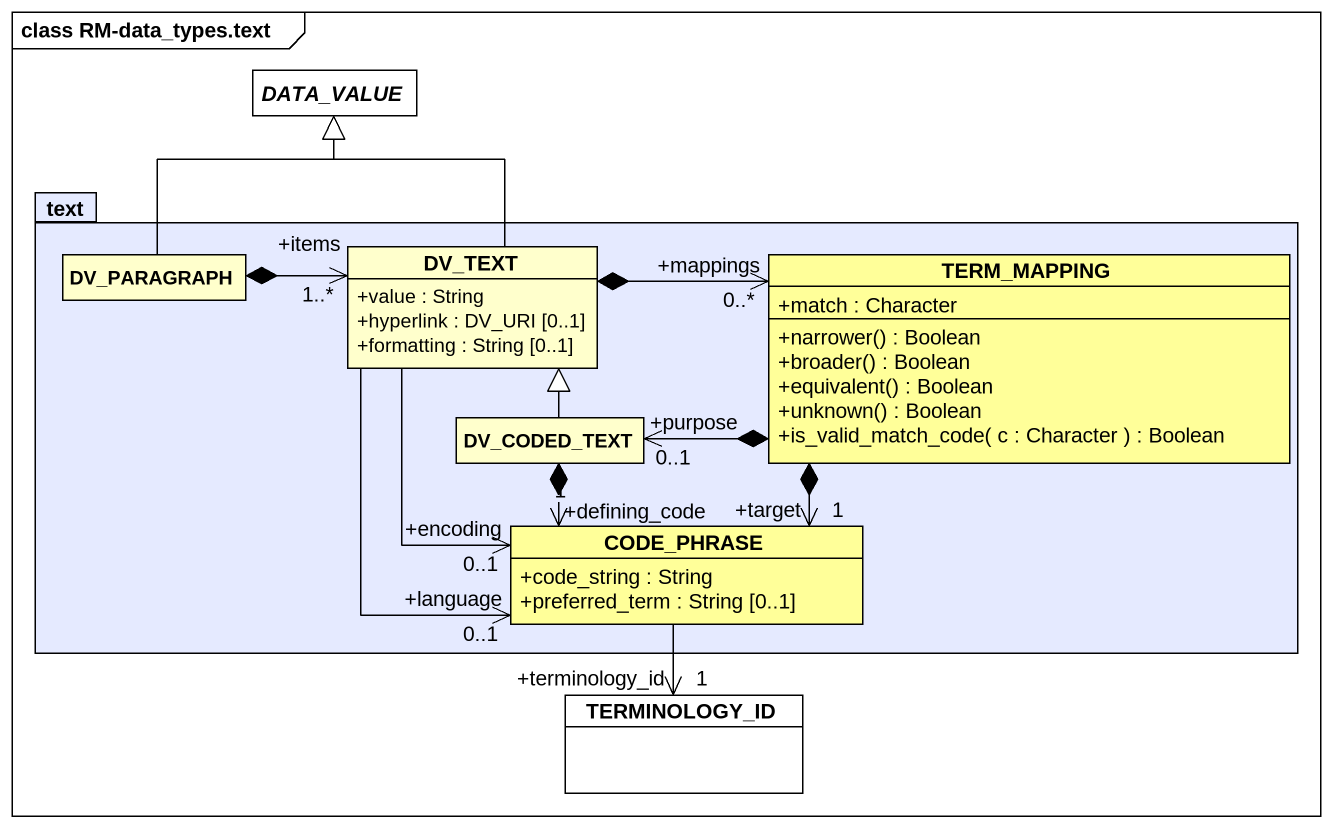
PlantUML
@startuml
mainframe class RM-data_types.text
hide circle
hide empty members
skinparam classAttributeIconSize 0
abstract class DATA_VALUE #FFFFFF
package text #E5EAFF {
  class DV_PARAGRAPH
  class DV_TEXT {
    +value : String
    +hyperlink : DV_URI [0..1]
    +formatting : String [0..1]
  }
  class TERM_MAPPING #FFFF99 {
    +match : Character
    +narrower() : Boolean
    +broader() : Boolean
    +equivalent() : Boolean
    +unknown() : Boolean
    +is_valid_match_code( c : Character ) : Boolean
  }
  class DV_CODED_TEXT
  class CODE_PHRASE #FFFF99 {
    +code_string : String
    +preferred_term : String [0..1]
  }
}
class TERMINOLOGY_ID #FFFFFF
DV_PARAGRAPH -up-|> DATA_VALUE
DV_PARAGRAPH *-right-> "+items\n1..*" DV_TEXT
DV_TEXT -up-|> DATA_VALUE
DV_TEXT *-right-> "+mappings\n0..*" TERM_MAPPING
TERM_MAPPING *--> "+target\n1" CODE_PHRASE
DV_CODED_TEXT -up-|> DV_TEXT
DV_CODED_TEXT "+purpose\n0..1" <-right-* TERM_MAPPING
DV_CODED_TEXT *--> "+defining_code\n1" CODE_PHRASE
CODE_PHRASE "+language\n0..1" <-up- DV_TEXT
CODE_PHRASE "+encoding\n0..1" <-up- DV_TEXT
TERMINOLOGY_ID "+terminology_id\n1" <-up- CODE_PHRASE
@enduml
